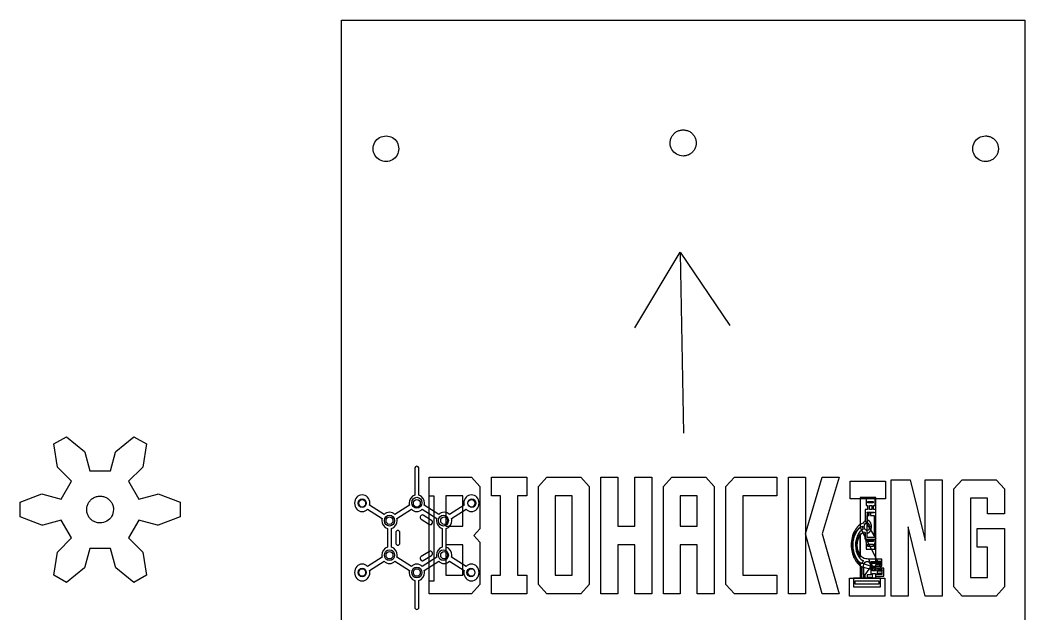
# Model space of a CAD drawing. Extents: x -814 to -269, y -56 to 893.
# Drawn here: x -811 to -270, y 572 to 893 of the extents above; entities that cross this region are included whole.
import ezdxf

# ---------------------------------------------------------------- set-up
doc = ezdxf.new("R2010")
doc.units = 0
doc.layers.add('Capa_1', color=7, linetype='CONTINUOUS')

msp = doc.modelspace()

# ---------------------------------------------------------------- linework, layer by layer
at = {"layer": 'Capa_1', "color": 7}
for points in [[(-638.157481, 892.771089), (-269.653553, 892.771089), (-269.653553, 495.920699), (-638.157481, 495.920699), (-638.157481, 892.771089)], [(-607.220311, 823.391643), (-607.220311, 823.391643)], [(-283.940073, 823.391643), (-283.940073, 823.391643)], [(-479.999999, 726.717555), (-455.572519, 767.633587), (-428.702286, 727.938929)], [(-455.579232, 767.017211), (-453.733744, 669.912084)], [(-747.395399, 634.366531), (-737.418271, 637.059081), (-736.926704, 637.131401), (-725.170255, 632.645986), (-725.170255, 624.802561), (-736.926704, 620.317145), (-737.418271, 620.389465), (-747.395399, 623.082019), (-752.962615, 613.439322), (-745.642233, 606.145156), (-745.333832, 605.755593), (-743.340087, 593.331497), (-750.132689, 589.409788), (-759.895402, 597.348465), (-760.078567, 597.810331), (-762.735311, 607.797051), (-773.869745, 607.797051), (-776.526489, 597.810331), (-776.709655, 597.348465), (-786.472367, 589.409788), (-793.264969, 593.331497), (-791.271224, 605.755593), (-790.962823, 606.145156), (-783.642442, 613.439322), (-789.209657, 623.082019), (-799.186785, 620.389465), (-799.678352, 620.317145), (-811.434802, 624.802561), (-811.434802, 632.645986), (-799.678352, 637.131401), (-799.186785, 637.059081), (-789.209657, 634.366531), (-783.642442, 644.009227), (-790.962823, 651.303394), (-791.271224, 651.692953), (-793.264969, 664.117049), (-786.472367, 668.038762), (-776.709655, 660.100082), (-776.526489, 659.638219), (-773.869745, 649.651499), (-762.735311, 649.651499), (-760.078567, 659.638219), (-759.895402, 660.100082), (-750.132689, 668.038762), (-743.340087, 664.117049), (-745.333832, 651.692953), (-745.642233, 651.303394), (-752.962615, 644.009227), (-747.395399, 634.366531)], [(-598.643704, 650.8303), (-598.643704, 636.491268)], [(-596.401296, 636.491268), (-596.401296, 650.8303)], [(-761.074178, 628.724259), (-761.074178, 628.724259)], [(-624.115928, 628.909652), (-616.236696, 623.911228)], [(-615.112432, 626.043348), (-622.991664, 631.040988)], [(-601.509128, 631.040988), (-609.387688, 626.043348)], [(-608.264104, 623.911228), (-600.385544, 628.909652)], [(-594.660776, 628.909652), (-586.781536, 623.911228)], [(-585.656632, 626.043348), (-593.536544, 631.040988)], [(-572.053304, 631.040988), (-579.933216, 626.043348)], [(-578.808976, 623.911228), (-570.929744, 628.909652)], [(-595.147016, 623.528372), (-590.777848, 620.756404)], [(-589.657, 622.889996), (-594.025464, 625.661204)], [(-613.371264, 618.460228), (-613.371264, 608.467116)], [(-611.129528, 608.467116), (-611.129528, 618.46098)], [(-583.916816, 618.46098), (-583.916816, 608.467116)], [(-581.673704, 608.467116), (-581.673704, 618.46098)], [(-608.886768, 616.23458), (-608.886768, 610.692196)], [(-606.64436, 610.692196), (-606.64436, 616.23458)], [(-616.236696, 603.016124), (-624.115928, 598.018444)], [(-600.385544, 598.018444), (-608.264104, 603.016124)], [(-590.777848, 606.171476), (-595.147016, 603.400268)], [(-586.781536, 603.016124), (-594.660776, 598.018444)], [(-594.025464, 601.266684), (-589.657, 604.037884)], [(-570.929744, 598.018444), (-578.808976, 603.016124)], [(-622.991664, 595.886356), (-615.112432, 600.884036)], [(-609.387688, 600.884036), (-601.509128, 595.886356)], [(-593.536544, 595.886356), (-585.656632, 600.884788)], [(-579.932536, 600.884788), (-572.053304, 595.886356)], [(-598.643704, 590.436108), (-598.643704, 576.097796)], [(-596.401296, 576.097796), (-596.401296, 590.43686)]]:
    msp.add_lwpolyline(points, dxfattribs=at)
at = {"layer": 'Capa_1', "color": 5}
msp.add_lwpolyline([(-446.865936, 826.486857), (-446.865936, 826.486857)], dxfattribs=at)
at = {"layer": 'Capa_1', "color": 7}
for points in [[(-590.937896, 646.136588), (-568.061872, 646.136588), (-563.510104, 641.1367), (-563.510104, 618.289348), (-566.727912, 614.754932), (-563.510104, 611.176652), (-563.510104, 588.3739), (-568.061872, 583.329412), (-590.937896, 583.329412), (-590.937896, 646.136588), (-590.937896, 646.136588), (-590.937896, 646.136588), (-590.937896, 646.136588)], [(-557.232408, 583.3297), (-557.232408, 593.374092), (-552.3282, 593.374092), (-552.3282, 636.092524), (-557.232408, 636.092524), (-557.232408, 646.136916), (-538.280456, 646.136916), (-538.280456, 636.092524), (-543.185368, 636.092524), (-543.185368, 593.374092), (-538.280456, 593.374092), (-538.280456, 583.3297), (-557.232408, 583.3297), (-557.232408, 583.3297), (-557.232408, 583.3297), (-557.232408, 583.3297)], [(-509.126616, 646.136588), (-504.574792, 641.1367), (-504.574792, 588.373908), (-509.126616, 583.329412), (-527.411576, 583.329412), (-532.002616, 588.373908), (-532.002616, 641.1367), (-527.411576, 646.136588), (-509.126616, 646.136588), (-509.126616, 646.136588), (-509.126616, 646.136588), (-509.126616, 646.136588)], [(-489.154496, 619.755644), (-480.011664, 619.755644), (-480.011664, 646.13666), (-470.869512, 646.13666), (-470.869512, 583.329484), (-480.011664, 583.329484), (-480.011664, 609.711252), (-489.154496, 609.711252), (-489.154496, 583.329484), (-498.296656, 583.329484), (-498.296656, 646.13666), (-489.154496, 646.13666), (-489.154496, 619.755644), (-489.154496, 619.755644), (-489.154496, 619.755644), (-489.154496, 619.755644)], [(-441.71544, 646.136588), (-437.163632, 641.1367), (-437.163632, 583.329412), (-446.306472, 583.329412), (-446.306472, 609.711188), (-455.449304, 609.711188), (-455.449304, 583.329412), (-464.591464, 583.329412), (-464.591464, 641.1367), (-460.000424, 646.136588), (-441.71544, 646.136588), (-441.71544, 646.136588), (-441.71544, 646.136588), (-441.71544, 646.136588)], [(-403.458328, 646.13666), (-403.458328, 636.092276), (-421.74264, 636.092276), (-421.74264, 593.373876), (-403.458328, 593.373876), (-403.458328, 583.329484), (-426.295112, 583.329484), (-430.885472, 588.373228), (-430.885472, 641.13602), (-426.295112, 646.13666), (-403.458328, 646.13666), (-403.458328, 646.13666), (-403.458328, 646.13666), (-403.458328, 646.13666)], [(-397.18004, 646.13666), (-388.037208, 646.13666), (-388.037208, 615.61706), (-378.895728, 646.13666), (-369.752896, 646.13666), (-378.895728, 615.61706), (-369.752896, 583.329484), (-378.895728, 583.329484), (-388.037208, 615.573956), (-388.037208, 583.329484), (-397.18004, 583.329484), (-397.18004, 646.13666), (-397.18004, 646.13666), (-397.18004, 646.13666), (-397.18004, 646.13666)], [(-331.599216, 644.841964), (-323.477144, 612.124108), (-323.477144, 644.841964), (-314.334984, 644.841964), (-314.334984, 582.03478), (-323.477144, 582.03478), (-332.619296, 619.40846), (-332.619296, 582.03478), (-341.761448, 582.03478), (-341.761448, 644.841964), (-331.599216, 644.841964), (-331.599216, 644.841964), (-331.599216, 644.841964), (-331.599216, 644.841964)], [(-295.382328, 608.416844), (-295.382328, 618.461228), (-280.629056, 618.461228), (-280.629056, 587.078812), (-285.180856, 582.035068), (-303.46584, 582.035068), (-308.0562, 587.078812), (-308.0562, 639.841604), (-303.46584, 644.842252), (-285.180856, 644.842252), (-280.629056, 639.841604), (-280.629056, 626.435204), (-289.771888, 626.435204), (-289.771888, 634.79786), (-298.91404, 634.79786), (-298.91404, 592.07946), (-289.771888, 592.07946), (-289.771888, 608.416844), (-295.382328, 608.416844), (-295.382328, 608.416844), (-295.382328, 608.416844), (-295.382328, 608.416844)], [(-344.901224, 634.460244), (-363.935736, 634.460244), (-363.935736, 644.118212), (-344.901224, 644.118212), (-344.901224, 634.460244), (-344.901224, 634.460244), (-344.901224, 634.460244), (-344.901224, 634.460244)], [(-588.355224, 590.140428), (-590.828328, 590.140428), (-590.828328, 636.147268), (-588.355224, 636.147268), (-588.355224, 590.140428), (-588.355224, 590.140428), (-588.355224, 590.140428), (-588.355224, 590.140428)], [(-572.652936, 636.092236), (-581.795768, 636.092236), (-581.795768, 619.755572), (-572.652936, 619.755572), (-572.652936, 636.092236), (-572.652936, 636.092236), (-572.652936, 636.092236), (-572.652936, 636.092236)], [(-522.86048, 593.373796), (-513.717624, 593.373796), (-513.717624, 636.092236), (-522.86048, 636.092236), (-522.86048, 593.373796), (-522.86048, 593.373796), (-522.86048, 593.373796), (-522.86048, 593.373796)], [(-446.306472, 636.092236), (-455.449304, 636.092236), (-455.449304, 619.755572), (-446.306472, 619.755572), (-446.306472, 636.092236), (-446.306472, 636.092236), (-446.306472, 636.092236), (-446.306472, 636.092236)], [(-346.531464, 595.956284), (-350.066568, 595.956284), (-350.066568, 599.088668), (-347.396624, 599.088668), (-347.396624, 600.765228), (-350.066568, 600.765228), (-350.066568, 635.31938), (-358.529552, 635.31938), (-358.529552, 619.007284), (-346.531464, 595.956284), (-346.531464, 595.956284)], [(-349.99688, 612.99074), (-349.99688, 628.794556), (-351.236128, 628.794556), (-351.236128, 630.90658), (-350.456184, 630.90658), (-350.456184, 634.489276), (-355.274504, 634.489276), (-355.274504, 630.90658), (-354.49524, 630.90658), (-354.49524, 628.794556), (-355.73448, 628.794556), (-355.73448, 622.736404), (-349.99688, 612.99074), (-349.99688, 612.99074)], [(-354.298392, 633.081012), (-351.433648, 633.081012), (-351.433648, 632.315588), (-354.298392, 632.315588), (-354.298392, 633.081012), (-354.298392, 633.081012), (-354.298392, 633.081012), (-354.298392, 633.081012)], [(-353.519128, 630.90658), (-352.212232, 630.90658), (-352.212232, 628.793804), (-353.519128, 628.793804), (-353.519128, 630.90658), (-353.519128, 630.90658), (-353.519128, 630.90658), (-353.519128, 630.90658)], [(-354.49524, 627.385548), (-351.236128, 627.385548), (-350.973664, 627.385548), (-350.973664, 626.91362), (-352.865696, 626.91362), (-352.865696, 625.505356), (-350.973664, 625.505356), (-350.973664, 613.628356), (-354.758376, 613.628356), (-354.758376, 616.042132), (-354.49524, 627.385548), (-354.49524, 627.385548)], [(-354.758376, 623.012092), (-354.758376, 625.505356), (-353.6862, 625.505356), (-353.6862, 626.91362), (-354.758376, 626.91362), (-354.758376, 627.385548), (-354.49524, 627.385548), (-354.49524, 627.385548), (-354.758376, 623.012092), (-354.758376, 623.012092)], [(-357.177352, 618.953756), (-357.169112, 618.885436), (-357.177352, 618.953756), (-357.177352, 618.953756)], [(-358.529552, 615.495148), (-358.529552, 603.115796), (-358.529552, 603.115796), (-358.529552, 615.495148), (-358.529552, 615.495148)], [(-355.73448, 616.319324), (-355.73448, 612.990732), (-355.73448, 616.319324), (-355.73448, 616.319324)], [(-355.689856, 612.606524), (-355.274504, 610.672876), (-355.274504, 607.416396), (-350.502864, 607.416396), (-350.502864, 610.45958), (-350.042208, 612.606524), (-355.689856, 612.606524), (-355.689856, 612.606524)], [(-351.305128, 611.48362), (-354.426904, 611.48362), (-354.584536, 612.21934), (-351.147504, 612.21934), (-351.305128, 611.48362), (-351.305128, 611.48362), (-351.305128, 611.48362), (-351.305128, 611.48362)], [(-572.652936, 609.711188), (-581.795768, 609.711188), (-581.795768, 593.373796), (-572.652936, 593.373796), (-572.652936, 609.711188), (-572.652936, 609.711188), (-572.652936, 609.711188), (-572.652936, 609.711188)], [(-351.478968, 608.82466), (-354.298392, 608.82466), (-354.298392, 610.075364), (-351.478968, 610.075364), (-351.478968, 608.82466), (-351.478968, 608.82466), (-351.478968, 608.82466), (-351.478968, 608.82466)], [(-351.82532, 598.1679), (-346.728304, 598.1679), (-346.728304, 602.027076), (-354.016312, 602.027076), (-351.82532, 598.1679), (-351.82532, 598.1679)], [(-357.740136, 597.903348), (-357.740136, 591.685428), (-362.097128, 591.685428), (-362.097128, 587.069708), (-347.461568, 587.069708), (-347.461568, 591.686172), (-351.81856, 591.686172), (-351.81856, 594.24558), (-350.134192, 594.24558), (-350.134192, 592.78082), (-345.765048, 592.78082), (-345.765048, 597.118556), (-350.134192, 597.118556), (-350.134192, 595.653844), (-350.134192, 595.653844), (-357.740136, 597.903348), (-357.740136, 597.903348)], [(-359.870272, 600.618812), (-358.529552, 599.429028), (-358.529552, 591.675748), (-350.066568, 591.675748), (-350.066568, 593.886612), (-346.531464, 593.886612), (-346.531464, 595.956276), (-346.531464, 595.956276), (-359.870272, 600.618804), (-359.870272, 600.618812)], [(-356.763352, 592.195236), (-355.703392, 592.195236), (-355.703392, 593.604244), (-356.763352, 593.604244), (-356.763352, 597.9041), (-356.763352, 592.195236), (-356.763352, 592.195236)], [(-352.795344, 597.9041), (-352.795344, 593.604244), (-354.793552, 593.604244), (-354.793552, 592.195948), (-352.795344, 592.195948), (-352.795344, 591.686172), (-356.763352, 591.686172), (-356.763352, 592.195236), (-356.763352, 592.195236), (-352.795344, 597.9041), (-352.795344, 597.9041)], [(-352.497696, 600.618812), (-347.704408, 600.618812), (-347.704408, 600.618812), (-352.497696, 600.618812), (-352.497696, 600.618812)], [(-347.704408, 600.618812), (-347.704408, 599.576156), (-352.055984, 599.576156), (-347.704408, 600.618812), (-347.704408, 600.618812)], [(-350.134192, 595.653844), (-351.81856, 595.653844), (-351.81856, 597.9041), (-350.134192, 595.653844), (-350.134192, 595.653844)], [(-345.18668, 582.033356), (-364.2212, 582.033356), (-364.2212, 591.692068), (-345.18668, 591.692068), (-345.18668, 582.033356), (-345.18668, 582.033356), (-345.18668, 582.033356), (-345.18668, 582.033356)], [(-349.157408, 595.7103), (-346.74116, 595.7103), (-346.74116, 594.189836), (-349.157408, 594.189836), (-349.157408, 595.7103), (-349.157408, 595.7103), (-349.157408, 595.7103), (-349.157408, 595.7103)], [(-348.437672, 588.478004), (-361.120344, 588.478004), (-361.120344, 590.277164), (-348.437672, 590.277164), (-348.437672, 588.478004), (-348.437672, 588.478004), (-348.437672, 588.478004), (-348.437672, 588.478004)]]:
    msp.add_lwpolyline(points, close=True, dxfattribs=at)
for points in [[(-620.092794, 826.878141), (-619.497619, 827.898005), (-618.635405, 828.760914), (-617.61461, 829.356325)], [(-617.61461, 829.356325), (-616.562613, 829.969935), (-615.342192, 830.299442), (-614.128112, 830.299442)], [(-614.128112, 830.299442), (-612.914031, 830.299442), (-611.70629, 829.969934), (-610.641614, 829.356325)], [(-610.641614, 829.356325), (-609.608514, 828.760914), (-608.710118, 827.898005), (-608.16343, 826.878141)], [(-296.812546, 826.878141), (-296.217581, 827.898163), (-295.355976, 828.761465), (-294.334367, 829.356323)], [(-294.334367, 829.356323), (-293.28153, 829.969363), (-292.058758, 830.297297), (-290.847872, 830.299441)], [(-290.847872, 830.299441), (-290.241629, 830.300514), (-289.638366, 830.219925), (-289.055138, 830.062777)], [(-289.055138, 830.062777), (-288.476737, 829.90693), (-287.918042, 829.675787), (-287.398322, 829.376502)], [(-287.398322, 829.376502), (-286.874266, 829.074721), (-286.389839, 828.703655), (-285.963319, 828.276195)], [(-621.035912, 823.391643), (-621.035912, 824.609374), (-620.70616, 825.827105), (-620.092794, 826.878141)], [(-608.16343, 826.878141), (-607.600033, 825.827105), (-607.410173, 824.609373), (-607.220311, 823.391643)], [(-297.755663, 823.391642), (-297.755663, 824.609291), (-297.425699, 825.82694), (-296.812546, 826.878141)], [(-285.963319, 828.276195), (-285.536799, 827.848735), (-285.168187, 827.364881), (-284.863012, 826.841193)], [(-284.863012, 826.841193), (-284.560362, 826.321837), (-284.320105, 825.763302), (-284.176737, 825.184377)], [(-284.176737, 825.184377), (-284.032173, 824.600621), (-283.986122, 823.996131), (-283.940073, 823.391643)], [(-620.092794, 819.905143), (-620.70616, 820.95618), (-621.035912, 822.173912), (-621.035912, 823.391643)], [(-617.61461, 817.426959), (-618.635406, 818.022369), (-619.497619, 818.88528), (-620.092794, 819.905143)], [(-608.16343, 819.905144), (-608.710118, 818.885281), (-609.608515, 818.022369), (-610.641614, 817.426959)], [(-607.220311, 823.391643), (-607.410173, 822.17391), (-607.600033, 820.95618), (-608.16343, 819.905144)], [(-296.812547, 819.905146), (-297.425699, 820.956346), (-297.755663, 822.173994), (-297.755663, 823.391642)], [(-294.334366, 817.426962), (-295.355976, 818.021821), (-296.217582, 818.885123), (-296.812547, 819.905146)], [(-285.963319, 818.507089), (-286.389839, 818.079629), (-286.874266, 817.708565), (-287.398322, 817.406782)], [(-284.863012, 819.94209), (-285.168187, 819.418401), (-285.536799, 818.934548), (-285.963319, 818.507089)], [(-284.176737, 821.598906), (-284.320105, 821.019981), (-284.560362, 820.461446), (-284.863012, 819.94209)], [(-283.940073, 823.391643), (-283.986122, 822.787152), (-284.032173, 822.182663), (-284.176737, 821.598906)], [(-614.128112, 816.483843), (-615.342193, 816.483843), (-616.562614, 816.813349), (-617.61461, 817.426959)], [(-610.641614, 817.426959), (-611.706291, 816.813349), (-612.914032, 816.483842), (-614.128112, 816.483843)], [(-290.847872, 816.483841), (-292.058758, 816.485985), (-293.28153, 816.813921), (-294.334366, 817.426962)], [(-289.055138, 816.720506), (-289.638366, 816.563358), (-290.241629, 816.482769), (-290.847872, 816.483841)], [(-287.398322, 817.406782), (-287.918042, 817.107497), (-288.476737, 816.876354), (-289.055138, 816.720506)], [(-597.522144, 652.061724), (-598.141784, 652.061724), (-598.643704, 651.510276), (-598.643704, 650.8303)], [(-596.401296, 650.8303), (-596.401296, 651.510276), (-596.903216, 652.061724), (-597.522144, 652.061724)], [(-773.41374, 633.835477), (-772.966466, 634.282751), (-772.460143, 634.670977), (-771.912145, 634.986844)], [(-771.912145, 634.986844), (-771.368682, 635.300097), (-770.78423, 635.542182), (-770.178446, 635.704964)], [(-770.178446, 635.704964), (-769.567606, 635.869104), (-768.935079, 635.952611), (-768.30252, 635.95261)], [(-768.30252, 635.95261), (-767.669962, 635.95261), (-767.037373, 635.869104), (-766.426596, 635.704964)], [(-766.426596, 635.704964), (-765.820874, 635.542181), (-765.236605, 635.300094), (-764.692898, 634.986841)], [(-764.692898, 634.986841), (-764.144655, 634.670974), (-763.637654, 634.282749), (-763.191308, 633.835475)], [(-626.977944, 636.663684), (-629.245416, 636.663684), (-631.089392, 634.638588), (-631.089392, 632.14682)], [(-629.12156, 632.147172), (-629.12156, 633.447692), (-628.16236, 634.501492), (-626.978568, 634.501492)], [(-628.847648, 632.14682), (-628.847648, 633.279356), (-628.008856, 634.200132), (-626.978624, 634.200132)], [(-626.978624, 634.200132), (-625.947752, 634.200132), (-625.110304, 633.279356), (-625.110304, 632.14682)], [(-626.978568, 634.501492), (-625.794792, 634.501492), (-624.835608, 633.447692), (-624.835608, 632.147172)], [(-622.866536, 632.14682), (-622.866536, 634.638588), (-624.710504, 636.663684), (-626.977944, 636.663684)], [(-598.643704, 636.491268), (-600.36728, 635.953964), (-601.634264, 634.210516), (-601.634264, 632.14682)], [(-600.207504, 632.411004), (-600.207504, 634.039996), (-599.005464, 635.3613), (-597.522704, 635.3613)], [(-599.391848, 632.14682), (-599.391848, 633.279356), (-598.553048, 634.200132), (-597.522824, 634.200132)], [(-597.522824, 634.200132), (-596.492592, 634.200132), (-595.654504, 633.279356), (-595.654504, 632.14682)], [(-597.522704, 635.3613), (-596.03924, 635.3613), (-594.8372, 634.039996), (-594.8372, 632.411004)], [(-593.410704, 632.14682), (-593.410704, 634.209804), (-594.677688, 635.953212), (-596.401296, 636.491268)], [(-568.067696, 636.663684), (-570.334464, 636.663684), (-572.179136, 634.638588), (-572.179136, 632.14682)], [(-569.936728, 632.14682), (-569.936728, 633.279356), (-569.097248, 634.200132), (-568.067696, 634.200132)], [(-569.936224, 632.147172), (-569.936224, 633.447692), (-568.977032, 634.501492), (-567.793256, 634.501492)], [(-563.956256, 632.14682), (-563.956256, 634.638588), (-565.800256, 636.663684), (-568.067696, 636.663684)], [(-568.067696, 634.200132), (-567.036792, 634.200132), (-566.198664, 633.279356), (-566.198664, 632.14682)], [(-567.793256, 634.501492), (-566.609496, 634.501492), (-565.650272, 633.447692), (-565.650272, 632.147172)], [(-775.530872, 628.724258), (-775.530873, 629.356799), (-775.447366, 629.98934), (-775.283226, 630.600184)], [(-775.283224, 626.848333), (-775.447364, 627.459178), (-775.530871, 628.091718), (-775.530872, 628.724258)], [(-775.283226, 630.600184), (-775.120444, 631.205973), (-774.878358, 631.790422), (-774.565105, 632.333884)], [(-774.565105, 632.333884), (-774.249238, 632.881881), (-773.861013, 633.388202), (-773.41374, 633.835477)], [(-763.191308, 633.835475), (-762.744961, 633.3882), (-762.359269, 632.881877), (-762.039942, 632.33388)], [(-761.074178, 628.724259), (-761.273076, 627.450106), (-761.471974, 626.175956), (-762.061057, 625.075976)], [(-762.039942, 632.33388), (-761.723257, 631.790419), (-761.471844, 631.205971), (-761.321821, 630.600183)], [(-761.321821, 630.600183), (-761.170546, 629.98934), (-761.122361, 629.356799), (-761.074178, 628.724259)], [(-631.089392, 632.14682), (-631.089392, 629.655764), (-629.245416, 627.629948), (-626.977944, 627.629948)], [(-626.978568, 629.792892), (-628.16236, 629.792892), (-629.12156, 630.846684), (-629.12156, 632.147172)], [(-626.978624, 630.09422), (-628.008856, 630.09422), (-628.847648, 631.014996), (-628.847648, 632.14682)], [(-625.110304, 632.14682), (-625.110304, 631.014996), (-625.947752, 630.09422), (-626.978624, 630.09422)], [(-624.835608, 632.147172), (-624.835608, 630.846684), (-625.794792, 629.792892), (-626.978568, 629.792892)], [(-626.977944, 627.629948), (-625.865888, 627.629948), (-624.856632, 628.11894), (-624.115928, 628.909652)], [(-622.991664, 631.040988), (-622.91048, 631.395492), (-622.866536, 631.765564), (-622.866536, 632.14682)], [(-601.634264, 632.14682), (-601.634264, 631.765564), (-601.590984, 631.39474), (-601.509128, 631.040988)], [(-600.385544, 628.909652), (-599.64484, 628.11894), (-598.634904, 627.629948), (-597.522824, 627.629948)], [(-597.522704, 629.460708), (-599.005464, 629.460708), (-600.207504, 630.782012), (-600.207504, 632.411004)], [(-597.522824, 630.09422), (-598.553048, 630.09422), (-599.391848, 631.014996), (-599.391848, 632.14682)], [(-595.654504, 632.14682), (-595.654504, 631.014996), (-596.492592, 630.09422), (-597.522824, 630.09422)], [(-597.522824, 627.629948), (-596.410768, 627.629948), (-595.401512, 628.11894), (-594.660776, 628.909652)], [(-594.8372, 632.411004), (-594.8372, 630.782012), (-596.03924, 629.460708), (-597.522704, 629.460708)], [(-593.536544, 631.040988), (-593.45468, 631.39474), (-593.410704, 631.765564), (-593.410704, 632.14682)], [(-572.179136, 632.14682), (-572.179136, 631.765564), (-572.135216, 631.39474), (-572.053304, 631.040988)], [(-570.929744, 628.909652), (-570.18904, 628.11894), (-569.179784, 627.629948), (-568.067696, 627.629948)], [(-568.067696, 630.09422), (-569.097248, 630.09422), (-569.936728, 631.014996), (-569.936728, 632.14682)], [(-567.793256, 629.792892), (-568.977032, 629.792892), (-569.936224, 630.846684), (-569.936224, 632.147172)], [(-566.198664, 632.14682), (-566.198664, 631.014996), (-567.036792, 630.09422), (-568.067696, 630.09422)], [(-568.067696, 627.629948), (-565.800256, 627.629948), (-563.956256, 629.655764), (-563.956256, 632.14682)], [(-565.650272, 632.147172), (-565.650272, 630.846684), (-566.609496, 629.792892), (-567.793256, 629.792892)], [(-774.565102, 625.114636), (-774.878357, 625.658092), (-775.120442, 626.242544), (-775.283224, 626.848333)], [(-773.413736, 623.613045), (-773.861, 624.060339), (-774.249232, 624.566646), (-774.565102, 625.114636)], [(-771.912144, 622.46168), (-772.460178, 622.777465), (-772.966473, 623.165749), (-773.413736, 623.613045)], [(-762.061057, 625.075976), (-762.632668, 624.008621), (-763.571664, 623.105257), (-764.654235, 622.482796)], [(-616.236696, 623.911228), (-616.317848, 623.556756), (-616.361824, 623.187396), (-616.361824, 622.805428)], [(-612.249712, 627.3223), (-613.361792, 627.3223), (-614.371728, 626.83406), (-615.112432, 626.043348)], [(-614.936008, 622.80558), (-614.936008, 624.434564), (-613.733968, 625.755876), (-612.251208, 625.755876)], [(-614.120088, 622.805428), (-614.120088, 623.938004), (-613.280616, 624.85874), (-612.251056, 624.85874)], [(-612.251208, 625.755876), (-610.767768, 625.755876), (-609.565704, 624.434564), (-609.565704, 622.80558)], [(-612.251056, 624.85874), (-611.220152, 624.85874), (-610.382064, 623.938004), (-610.382064, 622.805428)], [(-609.387688, 626.043348), (-610.129072, 626.83406), (-611.138328, 627.3223), (-612.249712, 627.3223)], [(-608.139616, 622.805428), (-608.139616, 623.187396), (-608.182896, 623.557508), (-608.264104, 623.911228)], [(-595.556936, 625.210852), (-595.866752, 624.621548), (-595.68344, 623.868732), (-595.147016, 623.528372)], [(-594.025464, 625.661204), (-594.561208, 626.001564), (-595.247816, 625.800196), (-595.556936, 625.210852)], [(-586.781536, 623.911228), (-586.862728, 623.557508), (-586.906696, 623.187396), (-586.906696, 622.805428)], [(-585.882208, 622.80558), (-585.882208, 624.434564), (-584.680176, 625.755876), (-583.197408, 625.755876)], [(-582.794584, 627.3223), (-583.907344, 627.3223), (-584.9166, 626.83406), (-585.656632, 626.043348)], [(-584.664288, 622.805428), (-584.664288, 623.938004), (-583.82548, 624.85874), (-582.795256, 624.85874)], [(-583.197408, 625.755876), (-581.713968, 625.755876), (-580.511936, 624.434564), (-580.511936, 622.80558)], [(-582.795256, 624.85874), (-581.764352, 624.85874), (-580.926232, 623.938004), (-580.926232, 622.805428)], [(-579.933216, 626.043348), (-580.67324, 626.83406), (-581.682496, 627.3223), (-582.794584, 627.3223)], [(-578.683816, 622.805428), (-578.683816, 623.187396), (-578.727096, 623.557508), (-578.808976, 623.911228)], [(-770.178446, 621.74356), (-770.784094, 621.906639), (-771.368645, 622.148508), (-771.912144, 622.46168)], [(-768.302522, 621.495914), (-768.935594, 621.494791), (-769.567745, 621.579121), (-770.178446, 621.74356)], [(-764.654235, 622.482796), (-765.769898, 621.841308), (-767.038048, 621.498157), (-768.302522, 621.495914)], [(-616.361824, 622.805428), (-616.361824, 620.741692), (-615.09484, 618.998284), (-613.371264, 618.460228)], [(-612.251208, 619.855276), (-613.733968, 619.855276), (-614.936008, 621.176588), (-614.936008, 622.80558)], [(-612.251056, 620.752124), (-613.280616, 620.752124), (-614.120088, 621.67286), (-614.120088, 622.805428)], [(-609.565704, 622.80558), (-609.565704, 621.176588), (-610.767768, 619.855276), (-612.251208, 619.855276)], [(-610.382064, 622.805428), (-610.382064, 621.67286), (-611.220152, 620.752124), (-612.251056, 620.752124)], [(-611.129528, 618.46098), (-609.405952, 618.998284), (-608.139616, 620.741692), (-608.139616, 622.805428)], [(-590.777848, 620.756404), (-590.601312, 620.644204), (-590.408528, 620.59146), (-590.217744, 620.59146)], [(-590.217744, 620.59146), (-589.83084, 620.59146), (-589.453368, 620.812908), (-589.246376, 621.206764)], [(-589.246376, 621.206764), (-588.935888, 621.796852), (-589.119896, 622.549636), (-589.657, 622.889996)], [(-586.906696, 622.805428), (-586.906696, 620.741692), (-585.640392, 618.998284), (-583.916816, 618.46098)], [(-583.197408, 619.855276), (-584.680176, 619.855276), (-585.882208, 621.176588), (-585.882208, 622.80558)], [(-582.795256, 620.752124), (-583.82616, 620.752124), (-584.664288, 621.67286), (-584.664288, 622.805428)], [(-580.511936, 622.80558), (-580.511936, 621.176588), (-581.713968, 619.855276), (-583.197408, 619.855276)], [(-580.926232, 622.805428), (-580.926232, 621.67286), (-581.764352, 620.752124), (-582.795256, 620.752124)], [(-581.673704, 618.46098), (-579.950128, 618.998284), (-578.683816, 620.741692), (-578.683816, 622.805428)], [(-362.316992, 609.566308), (-362.316992, 614.2333), (-360.209184, 618.379308), (-357.20036, 619.84778)], [(-356.794472, 621.481236), (-358.583672, 620.856972), (-360.20512, 619.387036), (-361.378072, 617.318084)], [(-358.529552, 619.007284), (-359.54016, 618.104372), (-360.866672, 616.899692), (-361.346952, 616.372068)], [(-356.952776, 617.957956), (-359.365648, 616.673788), (-360.997248, 613.354124), (-360.997248, 609.566308)], [(-357.210504, 619.527484), (-357.210504, 619.463564), (-357.210504, 619.399644), (-357.207304, 619.335756)], [(-357.206448, 619.723684), (-357.208848, 619.658244), (-357.210448, 619.592876), (-357.210448, 619.527484)], [(-357.207128, 619.335756), (-357.207128, 619.315756), (-357.204728, 619.294876), (-357.203928, 619.275596)], [(-357.203736, 619.779388), (-357.203736, 619.760828), (-357.206136, 619.742268), (-357.206136, 619.723628)], [(-357.203736, 619.275548), (-357.201336, 619.231708), (-357.198936, 619.187876), (-357.195496, 619.144772)], [(-357.20036, 619.84778), (-357.20036, 619.82498), (-357.20276, 619.8025), (-357.20356, 619.77938)], [(-357.195624, 619.144772), (-357.193224, 619.121972), (-357.191624, 619.098692), (-357.189224, 619.075652)], [(-357.189528, 619.075636), (-357.187128, 619.034756), (-357.182328, 618.994644), (-357.177448, 618.953756)], [(-357.16924, 618.885404), (-357.16364, 618.843004), (-357.1578, 618.801412), (-357.15156, 618.759804)], [(-357.151648, 618.759804), (-357.148448, 618.739804), (-357.145248, 618.720444), (-357.142208, 618.700364)], [(-357.142176, 618.700348), (-357.132736, 618.641628), (-357.121296, 618.582932), (-357.109056, 618.524972)], [(-357.109024, 618.524972), (-357.109024, 618.524972), (-357.109024, 618.520972), (-357.109024, 618.518572)], [(-357.108352, 618.519044), (-357.096272, 618.459604), (-357.081872, 618.400124), (-357.067712, 618.342164)], [(-357.06776, 618.342164), (-357.06216, 618.322884), (-357.05688, 618.304244), (-357.05216, 618.285684)], [(-357.0522, 618.285676), (-357.04188, 618.245516), (-357.03132, 618.206156), (-357.0198, 618.166796)], [(-357.019728, 618.166796), (-357.013328, 618.146076), (-357.006768, 618.124396), (-357.000048, 618.102876)], [(-357.000104, 618.102868), (-356.988664, 618.066388), (-356.977144, 618.029988), (-356.964264, 617.99438)], [(-356.96428, 617.99438), (-356.96108, 617.98262), (-356.95708, 617.96974), (-356.95284, 617.9579)], [(-355.73448, 622.736404), (-356.162688, 622.47482), (-356.532008, 622.038572), (-356.794472, 621.481236)], [(-356.233696, 619.527484), (-356.233696, 619.875276), (-356.173536, 620.219348), (-356.058504, 620.522572)], [(-355.817016, 618.066444), (-356.086248, 618.45734), (-356.233696, 618.976828), (-356.233696, 619.527484)], [(-356.058504, 620.522572), (-355.863696, 621.03606), (-355.526144, 621.40838), (-355.131784, 621.545116)], [(-355.131784, 617.508356), (-355.391544, 617.599028), (-355.628296, 617.791468), (-355.817016, 618.066444)], [(-355.131784, 621.545116), (-355.01948, 621.584476), (-354.905848, 621.603836), (-354.793552, 621.603836)], [(-354.793552, 621.603828), (-354.00008, 621.603828), (-353.354088, 620.671916), (-353.354088, 619.52674)], [(-353.354088, 619.52674), (-353.354088, 618.381556), (-354.00008, 617.450396), (-354.793552, 617.450396)], [(-354.712368, 623.009132), (-354.727968, 623.009132), (-354.742848, 623.013132), (-354.758368, 623.013132)], [(-354.652864, 623.006164), (-354.673184, 623.006164), (-354.692704, 623.010164), (-354.712384, 623.010164)], [(-354.589952, 622.999484), (-354.610832, 623.003484), (-354.631952, 623.005084), (-354.652832, 623.005884)], [(-354.531096, 622.992028), (-354.550776, 622.996028), (-354.570376, 622.996828), (-354.589976, 622.999228)], [(-354.469528, 622.980132), (-354.489848, 622.984132), (-354.510808, 622.988372), (-354.531128, 622.991892)], [(-354.411376, 622.968276), (-354.430176, 622.972276), (-354.449856, 622.976516), (-354.469536, 622.980036)], [(-354.350488, 622.952668), (-354.370808, 622.959068), (-354.391128, 622.963708), (-354.411368, 622.968348)], [(-354.292984, 622.937028), (-354.312664, 622.943428), (-354.331544, 622.947428), (-354.350504, 622.952708)], [(-354.233448, 622.916996), (-354.253768, 622.923396), (-354.273368, 622.930916), (-354.292968, 622.936996)], [(-354.176624, 622.896924), (-354.195424, 622.904124), (-354.214544, 622.910124), (-354.233424, 622.916924)], [(-354.119152, 622.873148), (-354.138832, 622.881308), (-354.157712, 622.889548), (-354.176592, 622.897068)], [(-354.06232, 622.849364), (-354.082, 622.857604), (-354.10024, 622.865764), (-354.11912, 622.873284)], [(-354.006848, 622.82186), (-354.025648, 622.83074), (-354.044048, 622.84042), (-354.062288, 622.84938)], [(-353.951368, 622.793612), (-353.969608, 622.803292), (-353.988568, 622.812172), (-354.006808, 622.821852)], [(-353.8966, 622.762404), (-353.9154, 622.772804), (-353.93316, 622.783844), (-353.9514, 622.793444)], [(-353.84248, 622.730444), (-353.86072, 622.741484), (-353.87904, 622.751884), (-353.89656, 622.762524)], [(-353.789704, 622.69626), (-353.807384, 622.7073), (-353.824904, 622.71906), (-353.842424, 622.73058)], [(-353.736264, 622.659836), (-353.753944, 622.672316), (-353.772104, 622.684476), (-353.789704, 622.696316)], [(-353.685528, 622.621956), (-353.701688, 622.635156), (-353.719368, 622.648036), (-353.736248, 622.659876)], [(-353.632784, 622.582556), (-353.649584, 622.595756), (-353.667264, 622.609356), (-353.685504, 622.621916)], [(-353.5834, 622.541708), (-353.6002, 622.555628), (-353.61588, 622.569148), (-353.63284, 622.582508)], [(-353.531984, 622.498604), (-353.549664, 622.513644), (-353.566464, 622.527564), (-353.583424, 622.541724)], [(-353.484624, 622.454756), (-353.500224, 622.468676), (-353.516464, 622.483716), (-353.531984, 622.498596)], [(-353.43524, 622.407188), (-353.4514, 622.423588), (-353.46844, 622.439268), (-353.48468, 622.454708)], [(-353.389264, 622.360372), (-353.404864, 622.376052), (-353.418944, 622.392452), (-353.435264, 622.407172)], [(-353.340552, 622.309836), (-353.356712, 622.327676), (-353.373032, 622.344156), (-353.389272, 622.360396)], [(-353.297256, 622.260764), (-353.311336, 622.277164), (-353.326376, 622.294364), (-353.340536, 622.309884)], [(-353.249904, 622.206524), (-353.266064, 622.224364), (-353.281024, 622.242204), (-353.297264, 622.260764)], [(-353.208632, 622.154492), (-353.222152, 622.171612), (-353.236312, 622.189452), (-353.249912, 622.206492)], [(-353.162632, 622.096532), (-353.178232, 622.115812), (-353.193112, 622.135172), (-353.208632, 622.154452)], [(-353.124104, 622.042292), (-353.136184, 622.060212), (-353.149704, 622.078772), (-353.162584, 622.096532)], [(-353.079448, 621.981364), (-353.094408, 622.002084), (-353.108568, 622.021444), (-353.124088, 622.042324)], [(-353.04224, 621.924124), (-353.05432, 621.942684), (-353.06728, 621.962764), (-353.07944, 621.981404)], [(-353.000296, 621.860236), (-353.014376, 621.881676), (-353.027976, 621.902556), (-353.042216, 621.924156)], [(-352.96444, 621.800772), (-352.97652, 621.820772), (-352.98884, 621.840932), (-353.00028, 621.860212)], [(-352.9252, 621.733892), (-352.93816, 621.756052), (-352.95168, 621.778532), (-352.96448, 621.800772)], [(-352.8914, 621.67222), (-352.90284, 621.69294), (-352.91372, 621.71382), (-352.92524, 621.7339)], [(-352.853512, 621.602372), (-352.866472, 621.625892), (-352.878552, 621.649172), (-352.891432, 621.672212)], [(-352.82172, 621.538444), (-352.8326, 621.559884), (-352.84348, 621.581564), (-352.85356, 621.602364)], [(-352.787216, 621.46634), (-352.798096, 621.49098), (-352.811056, 621.51466), (-352.821696, 621.53842)], [(-352.757456, 621.39946), (-352.766896, 621.42162), (-352.777136, 621.4441), (-352.787216, 621.46634)], [(-352.787216, 617.587844), (-352.776336, 617.611044), (-352.765456, 617.634644), (-352.756096, 617.658484)], [(-352.724984, 621.32514), (-352.735864, 621.3505), (-352.746744, 621.37498), (-352.757384, 621.39946)], [(-352.756096, 617.658444), (-352.745216, 617.682364), (-352.735216, 617.704524), (-352.724976, 617.729084)], [(-352.724984, 617.729044), (-352.714664, 617.752964), (-352.705304, 617.777364), (-352.695864, 617.801924)], [(-352.69724, 621.256044), (-352.70668, 621.278844), (-352.71492, 621.302844), (-352.72492, 621.325164)], [(-352.6668, 621.18022), (-352.6768, 621.20558), (-352.68712, 621.23006), (-352.69728, 621.25606)], [(-352.695888, 617.8019), (-352.685568, 617.82582), (-352.676208, 617.84942), (-352.666768, 617.87398)], [(-352.6418, 621.108156), (-352.65068, 621.132076), (-352.65796, 621.155756), (-352.66684, 621.180236)], [(-352.6668, 617.873964), (-352.65736, 617.899324), (-352.64912, 617.924524), (-352.64032, 617.949804)], [(-352.614056, 621.03014), (-352.622936, 621.05694), (-352.632296, 621.08214), (-352.641736, 621.10814)], [(-352.64044, 617.949772), (-352.63156, 617.975132), (-352.62276, 617.998812), (-352.61396, 618.024092)], [(-352.614056, 618.024092), (-352.605176, 618.050172), (-352.597336, 618.076092), (-352.589656, 618.102092)], [(-352.591056, 620.95582), (-352.598256, 620.98118), (-352.606016, 621.00558), (-352.614016, 621.03014)], [(-352.566704, 620.876292), (-352.573904, 620.903092), (-352.582304, 620.929732), (-352.591104, 620.955812)], [(-352.589704, 618.102116), (-352.581464, 618.127476), (-352.573544, 618.151956), (-352.566744, 618.177956)], [(-352.566704, 618.177932), (-352.558464, 618.204732), (-352.551104, 618.232172), (-352.543744, 618.258924)], [(-352.544376, 620.799012), (-352.551576, 620.825092), (-352.558456, 620.851012), (-352.566696, 620.876292)], [(-352.523408, 620.718732), (-352.530608, 620.746172), (-352.537488, 620.772252), (-352.544288, 620.799012)], [(-352.543696, 618.258924), (-352.536496, 618.284284), (-352.529616, 618.309484), (-352.523376, 618.334764)], [(-352.523408, 618.33474), (-352.516208, 618.36298), (-352.509808, 618.39194), (-352.503088, 618.420196)], [(-352.504464, 620.63774), (-352.510864, 620.66526), (-352.515904, 620.69198), (-352.523264, 620.718732)], [(-352.48552, 620.558212), (-352.49112, 620.585012), (-352.4976, 620.611012), (-352.50432, 620.637732)], [(-352.503112, 618.420196), (-352.496712, 618.445556), (-352.491032, 618.470756), (-352.485432, 618.495956)], [(-352.48552, 618.495972), (-352.47912, 618.525652), (-352.47408, 618.555412), (-352.46784, 618.584436)], [(-352.4686, 620.472756), (-352.475, 620.500916), (-352.47948, 620.530036), (-352.4854, 620.558212)], [(-352.45372, 620.39326), (-352.45772, 620.42006), (-352.46316, 620.44598), (-352.46868, 620.47278)], [(-352.467928, 618.584436), (-352.463128, 618.610516), (-352.457048, 618.635716), (-352.453848, 618.660996)], [(-352.43884, 620.304804), (-352.44364, 620.334484), (-352.44828, 620.364244), (-352.4538, 620.39326)], [(-352.45372, 618.660964), (-352.44732, 618.690564), (-352.4434, 618.721844), (-352.43812, 618.75238)], [(-352.425984, 620.225284), (-352.429984, 620.252084), (-352.434784, 620.278084), (-352.438944, 620.304804)], [(-352.43816, 618.75238), (-352.43416, 618.77846), (-352.42992, 618.80294), (-352.42608, 618.82894)], [(-352.41516, 620.132396), (-352.41836, 620.163436), (-352.42236, 620.194796), (-352.42604, 620.225284)], [(-352.425984, 618.828908), (-352.421984, 618.859948), (-352.418784, 618.892108), (-352.414544, 618.924044)], [(-352.405008, 620.054364), (-352.407408, 620.081164), (-352.412208, 620.107164), (-352.415008, 620.132364)], [(-352.41448, 618.924044), (-352.41128, 618.949404), (-352.40728, 618.973804), (-352.40504, 618.999084)], [(-352.396896, 619.954052), (-352.399296, 619.988372), (-352.401696, 620.021652), (-352.405136, 620.054364)], [(-352.405008, 618.999108), (-352.401808, 619.033428), (-352.398608, 619.068228), (-352.396208, 619.102388)], [(-352.390152, 619.881204), (-352.390152, 619.905844), (-352.394152, 619.929524), (-352.397352, 619.954084)], [(-352.396224, 619.102388), (-352.393824, 619.126308), (-352.391424, 619.149188), (-352.389824, 619.173028)], [(-352.384072, 619.766036), (-352.386472, 619.804676), (-352.387272, 619.843316), (-352.390472, 619.881204)], [(-352.390152, 619.172988), (-352.387752, 619.211628), (-352.385352, 619.250268), (-352.383752, 619.288932)], [(-352.384072, 619.288932), (-352.384072, 619.308932), (-352.381672, 619.329012), (-352.380872, 619.349092)], [(-352.380688, 619.705828), (-352.380688, 619.725828), (-352.383088, 619.745988), (-352.383888, 619.765988)], [(-352.380688, 619.349108), (-352.378288, 619.407828), (-352.377488, 619.467284), (-352.377488, 619.52674)], [(-352.377304, 619.52674), (-352.377304, 619.5869), (-352.377304, 619.646372), (-352.380504, 619.705828)], [(-607.765888, 617.466716), (-608.384848, 617.466716), (-608.886768, 616.9153), (-608.886768, 616.23458)], [(-606.64436, 616.23458), (-606.64436, 616.9153), (-607.1456, 617.466716), (-607.765888, 617.466716)], [(-361.378072, 617.318084), (-362.613248, 615.138436), (-363.293096, 612.385828), (-363.293096, 609.566308)], [(-361.346952, 616.372068), (-362.161392, 615.477324), (-362.721496, 610.946356), (-362.823648, 610.33102)], [(-360.633976, 608.541508), (-360.685416, 608.933148), (-360.677896, 612.411828), (-359.538128, 614.135196)], [(-360.021136, 609.566308), (-360.021136, 612.925356), (-358.499136, 615.845188), (-356.289168, 616.791204)], [(-359.538128, 614.135204), (-359.22428, 614.608588), (-358.873872, 615.07158), (-358.529552, 615.495148)], [(-356.289168, 616.791204), (-356.119392, 616.598724), (-355.933376, 616.4397), (-355.73448, 616.319324)], [(-355.73448, 612.99074), (-355.73448, 612.90974), (-355.7256, 612.832468), (-355.71008, 612.759612)], [(-355.71012, 612.759612), (-355.70612, 612.707612), (-355.6998, 612.656332), (-355.6898, 612.606524)], [(-354.87812, 617.454108), (-354.963328, 617.461308), (-355.047896, 617.480188), (-355.131784, 617.508348)], [(-354.793552, 617.450396), (-354.822112, 617.450396), (-354.850352, 617.450396), (-354.87812, 617.454396)], [(-354.758376, 616.042132), (-354.742216, 616.042132), (-354.727896, 616.046132), (-354.712376, 616.046132)], [(-354.712368, 616.0451), (-354.692688, 616.0451), (-354.673168, 616.0451), (-354.652848, 616.0491)], [(-354.652864, 616.04806), (-354.631984, 616.05206), (-354.610864, 616.05206), (-354.589984, 616.05526)], [(-354.589952, 616.055492), (-354.570272, 616.059492), (-354.550672, 616.059492), (-354.531072, 616.062692)], [(-354.531096, 616.062916), (-354.510776, 616.066916), (-354.489816, 616.070116), (-354.469496, 616.073956)], [(-354.469528, 616.07406), (-354.449848, 616.07806), (-354.430328, 616.08126), (-354.410728, 616.08582)], [(-354.410696, 616.085948), (-354.390376, 616.090748), (-354.370776, 616.096348), (-354.349816, 616.101628)], [(-354.349808, 616.101556), (-354.331008, 616.107156), (-354.311888, 616.111956), (-354.293008, 616.117956)], [(-354.292984, 616.117908), (-354.272664, 616.124308), (-354.253704, 616.130388), (-354.233464, 616.137188)], [(-354.233448, 616.137228), (-354.214648, 616.143628), (-354.195528, 616.150748), (-354.176648, 616.157228)], [(-354.176624, 616.1573), (-354.156944, 616.1645), (-354.138144, 616.17298), (-354.118464, 616.18122)], [(-354.118464, 616.181084), (-354.100224, 616.189244), (-354.081264, 616.196764), (-354.062304, 616.205724)], [(-354.06232, 616.20562), (-354.04408, 616.21378), (-354.02512, 616.22346), (-354.00616, 616.23306)], [(-354.006168, 616.233116), (-353.987928, 616.241996), (-353.969608, 616.250956), (-353.951368, 616.260556)], [(-353.951368, 616.260612), (-353.933128, 616.271012), (-353.914808, 616.281332), (-353.895928, 616.291652)], [(-353.89592, 616.29182), (-353.87824, 616.30286), (-353.8608, 616.31254), (-353.84248, 616.3239)], [(-353.84248, 616.323788), (-353.8248, 616.334828), (-353.80728, 616.346588), (-353.7884, 616.358748)], [(-353.78836, 616.358708), (-353.77132, 616.370468), (-353.75316, 616.381508), (-353.7362, 616.394388)], [(-353.736264, 616.394348), (-353.718584, 616.406108), (-353.701064, 616.419708), (-353.684184, 616.433068)], [(-353.684168, 616.433028), (-353.666488, 616.445508), (-353.649688, 616.458388), (-353.633448, 616.471668)], [(-353.633456, 616.471668), (-353.615776, 616.484868), (-353.598976, 616.499108), (-353.582096, 616.513268)], [(-353.58204, 616.513268), (-353.56588, 616.527188), (-353.54892, 616.541508), (-353.5326, 616.555668)], [(-353.532656, 616.55562), (-353.516496, 616.57066), (-353.499536, 616.58522), (-353.483936, 616.60098)], [(-353.483952, 616.600972), (-353.467792, 616.616012), (-353.450752, 616.630652), (-353.435232, 616.646252)], [(-353.43524, 616.646292), (-353.41908, 616.661972), (-353.40348, 616.679172), (-353.38796, 616.694612)], [(-353.387912, 616.694604), (-353.372312, 616.711004), (-353.356072, 616.727084), (-353.341272, 616.744444)], [(-353.34124, 616.744388), (-353.32628, 616.760788), (-353.31076, 616.778708), (-353.29596, 616.795668)], [(-353.295904, 616.795668), (-353.280304, 616.812788), (-353.265424, 616.829988), (-353.250624, 616.847668)], [(-353.250576, 616.8477), (-353.235616, 616.86554), (-353.221456, 616.8841), (-353.207296, 616.90194)], [(-353.20728, 616.901948), (-353.19232, 616.920508), (-353.17752, 616.938348), (-353.16336, 616.956988)], [(-353.163304, 616.95694), (-353.149224, 616.9755), (-353.135624, 616.99558), (-353.122104, 617.01414)], [(-353.122072, 617.014148), (-353.107992, 617.033428), (-353.093512, 617.052788), (-353.080072, 617.072868)], [(-353.08012, 617.07286), (-353.0666, 617.09214), (-353.05364, 617.11222), (-353.04084, 617.1323)], [(-353.040888, 617.132316), (-353.027288, 617.153036), (-353.013848, 617.172476), (-353.000248, 617.193196)], [(-353.000296, 617.193236), (-352.988216, 617.213956), (-352.975896, 617.234916), (-352.963096, 617.255636)], [(-352.963088, 617.25566), (-352.951008, 617.2771), (-352.937488, 617.29806), (-352.925168, 617.31958)], [(-352.9252, 617.319588), (-352.91312, 617.341028), (-352.90168, 617.363428), (-352.88936, 617.384948)], [(-352.889376, 617.384972), (-352.877296, 617.407132), (-352.865536, 617.428812), (-352.854176, 617.451132)], [(-352.8542, 617.451108), (-352.84276, 617.473268), (-352.83188, 617.496468), (-352.82108, 617.519508)], [(-352.821048, 617.519492), (-352.809608, 617.542292), (-352.798088, 617.564132), (-352.787208, 617.587812)], [(-350.042208, 612.606524), (-350.030768, 612.656364), (-350.025488, 612.708332), (-350.021888, 612.759612)], [(-350.02192, 612.759612), (-350.00512, 612.832492), (-349.99688, 612.90974), (-349.99688, 612.990732)], [(-613.371264, 608.467116), (-615.09484, 607.929844), (-616.361824, 606.185652), (-616.361824, 604.122668)], [(-614.936008, 604.12238), (-614.936008, 605.751372), (-613.733968, 607.072676), (-612.251208, 607.072676)], [(-612.251208, 607.072676), (-610.767768, 607.072676), (-609.565704, 605.751372), (-609.565704, 604.12238)], [(-608.139616, 604.122668), (-608.139616, 606.185644), (-609.405952, 607.929844), (-611.129528, 608.467116)], [(-608.886768, 610.692196), (-608.886768, 610.012188), (-608.384848, 609.46078), (-607.765888, 609.46078)], [(-607.765888, 609.46078), (-607.1456, 609.46078), (-606.64436, 610.012188), (-606.64436, 610.692196)], [(-583.916816, 608.467116), (-585.640392, 607.929844), (-586.906696, 606.185652), (-586.906696, 604.122668)], [(-585.882208, 604.12238), (-585.882208, 605.751372), (-584.680176, 607.072676), (-583.197408, 607.072676)], [(-583.197408, 607.072676), (-581.713968, 607.072676), (-580.511936, 605.751372), (-580.511936, 604.12238)], [(-578.683816, 604.122668), (-578.683816, 606.185644), (-579.950128, 607.929844), (-581.673704, 608.467116)], [(-363.293096, 609.566308), (-363.293096, 606.908084), (-362.713376, 604.379892), (-361.615496, 602.25298)], [(-362.823648, 610.33102), (-362.925776, 609.715684), (-362.620016, 606.80702), (-362.569312, 606.192436)], [(-357.535856, 599.459492), (-360.415496, 601.07734), (-362.316992, 605.052436), (-362.316992, 609.566308)], [(-360.997248, 609.566308), (-360.997248, 607.334652), (-360.424968, 605.197348), (-359.384592, 603.54758)], [(-358.529552, 603.115796), (-359.022, 603.618892), (-360.58324, 608.14986), (-360.633976, 608.541508)], [(-355.39492, 602.078356), (-358.036424, 602.5131), (-360.021136, 605.713836), (-360.021136, 609.5663)], [(-616.361824, 604.122668), (-616.361824, 603.7407), (-616.317904, 603.369876), (-616.236696, 603.016124)], [(-612.251208, 601.172084), (-613.733968, 601.172084), (-614.936008, 602.493388), (-614.936008, 604.12238)], [(-614.120088, 604.122668), (-614.120088, 605.254492), (-613.280616, 606.17526), (-612.251056, 606.17526)], [(-612.251056, 602.069356), (-613.280616, 602.069356), (-614.120088, 602.990132), (-614.120088, 604.122668)], [(-609.565704, 604.12238), (-609.565704, 602.493388), (-610.767768, 601.172084), (-612.251208, 601.172084)], [(-612.251056, 606.17526), (-611.220152, 606.17526), (-610.382064, 605.254492), (-610.382064, 604.122668)], [(-610.382064, 604.122668), (-610.382064, 602.990124), (-611.220152, 602.069356), (-612.251056, 602.069356)], [(-608.264104, 603.016124), (-608.18292, 603.369876), (-608.139616, 603.7407), (-608.139616, 604.122668)], [(-595.147016, 603.400268), (-595.682768, 603.059908), (-595.866752, 602.306372), (-595.556936, 601.717028)], [(-595.556936, 601.717028), (-595.349272, 601.321676), (-594.972504, 601.1017), (-594.584888, 601.1017)], [(-589.245704, 605.721124), (-589.5562, 606.309684), (-590.241424, 606.511844), (-590.777848, 606.171476)], [(-589.657, 604.037884), (-589.119896, 604.378244), (-588.935888, 605.131788), (-589.245704, 605.721124)], [(-586.906696, 604.122668), (-586.906696, 603.7407), (-586.862776, 603.369876), (-586.781536, 603.016124)], [(-583.197408, 601.172084), (-584.680176, 601.172084), (-585.882208, 602.493388), (-585.882208, 604.12238)], [(-584.664288, 604.122668), (-584.664288, 605.25374), (-583.82616, 606.174508), (-582.795936, 606.17526)], [(-582.795256, 602.069356), (-583.82616, 602.069356), (-584.664288, 602.990132), (-584.664288, 604.122668)], [(-580.511936, 604.12238), (-580.511936, 602.493388), (-581.713968, 601.172084), (-583.197408, 601.172084)], [(-582.795936, 606.17526), (-581.764352, 606.17526), (-580.926232, 605.25374), (-580.926232, 604.122668)], [(-580.926232, 604.122668), (-580.926232, 602.990124), (-581.764352, 602.069356), (-582.795256, 602.069356)], [(-578.808976, 603.016124), (-578.72712, 603.37134), (-578.683816, 603.7407), (-578.683816, 604.122668)], [(-362.569312, 606.192436), (-362.517872, 605.5771), (-359.870272, 600.618812), (-359.870272, 600.618812)], [(-361.615496, 602.25298), (-360.620448, 600.325268), (-359.285136, 598.887252), (-357.737456, 598.065332)], [(-359.384592, 603.54758), (-358.662824, 602.403108), (-357.75772, 601.558148), (-356.759968, 601.07734)], [(-354.016312, 602.027076), (-354.465472, 602.200236), (-354.93968, 602.217308), (-355.39492, 602.078356)], [(-626.977944, 599.297436), (-629.244744, 599.297436), (-631.089392, 597.270836), (-631.089392, 594.781316)], [(-629.12156, 594.781068), (-629.12156, 596.081588), (-628.16236, 597.13538), (-626.978568, 597.13538)], [(-628.847648, 594.781316), (-628.847648, 595.9131), (-628.008856, 596.833876), (-626.978624, 596.833876)], [(-626.978624, 596.833876), (-625.947752, 596.833876), (-625.110304, 595.9131), (-625.110304, 594.781316)], [(-626.978568, 597.13538), (-625.794792, 597.13538), (-624.835608, 596.081588), (-624.835608, 594.781068)], [(-624.115928, 598.018444), (-624.856632, 598.809156), (-625.865888, 599.297436), (-626.977944, 599.297436)], [(-615.112432, 600.884036), (-614.371728, 600.093324), (-613.361792, 599.605836), (-612.249712, 599.605836)], [(-612.249712, 599.605836), (-611.138328, 599.605836), (-610.129072, 600.094076), (-609.387688, 600.884036)], [(-597.522824, 599.297436), (-598.634904, 599.297436), (-599.64484, 598.809156), (-600.385544, 598.018444)], [(-600.20812, 594.781068), (-600.20812, 596.41006), (-599.006056, 597.730652), (-597.523296, 597.730652)], [(-599.391848, 594.781316), (-599.391848, 595.9131), (-598.553048, 596.833876), (-597.522824, 596.833876)], [(-597.523296, 597.730652), (-596.039848, 597.730652), (-594.837816, 596.41006), (-594.837816, 594.781068)], [(-594.660776, 598.018444), (-595.401512, 598.809156), (-596.41144, 599.297436), (-597.522824, 599.297436)], [(-597.522824, 596.833876), (-596.492592, 596.833876), (-595.654504, 595.9131), (-595.654504, 594.781316)], [(-594.584888, 601.1017), (-594.394808, 601.1017), (-594.202032, 601.1545), (-594.025464, 601.266684)], [(-585.656632, 600.884788), (-584.915928, 600.094076), (-583.906672, 599.605836), (-582.794584, 599.605836)], [(-582.794584, 599.605836), (-581.682496, 599.605836), (-580.67324, 600.094076), (-579.932536, 600.884788)], [(-568.067696, 599.297436), (-569.179784, 599.297436), (-570.18904, 598.809156), (-570.929744, 598.018444)], [(-570.484824, 594.781068), (-570.484824, 596.081588), (-569.525632, 597.13538), (-568.341864, 597.13538)], [(-569.936728, 594.781316), (-569.936728, 595.9131), (-569.097248, 596.833876), (-568.067696, 596.833876)], [(-568.341864, 597.13538), (-567.158072, 597.13538), (-566.198872, 596.081588), (-566.198872, 594.781068)], [(-563.955584, 594.781316), (-563.955584, 597.270836), (-565.800256, 599.297436), (-568.067696, 599.297436)], [(-568.067696, 596.833876), (-567.036792, 596.833876), (-566.198664, 595.9131), (-566.198664, 594.781316)], [(-357.737456, 598.065332), (-357.737456, 598.011092), (-357.739856, 597.957596), (-357.739856, 597.903348)], [(-357.529088, 599.481812), (-357.531488, 599.474612), (-357.533888, 599.466772), (-357.536288, 599.459652)], [(-357.471616, 599.677252), (-357.492496, 599.613332), (-357.511456, 599.547948), (-357.529056, 599.481804)], [(-357.46688, 599.694324), (-357.46928, 599.687924), (-357.47008, 599.682564), (-357.47168, 599.677204)], [(-357.398552, 599.89202), (-357.422392, 599.82738), (-357.445272, 599.761212), (-357.466872, 599.694324)], [(-357.384344, 599.932124), (-357.388344, 599.918924), (-357.393784, 599.905324), (-357.398424, 599.892044)], [(-357.308576, 600.120892), (-357.335056, 600.059212), (-357.359296, 599.996044), (-357.384336, 599.932124)], [(-357.297752, 600.147644), (-357.301752, 600.138764), (-357.304952, 600.129804), (-357.308632, 600.120844)], [(-357.219976, 600.317836), (-357.247016, 600.262076), (-357.272696, 600.204884), (-357.297736, 600.147644)], [(-357.2078, 600.344588), (-357.2126, 600.335708), (-357.21668, 600.326748), (-357.21988, 600.317788)], [(-357.119176, 600.5185), (-357.149656, 600.46194), (-357.179416, 600.404044), (-357.2078, 600.34458)], [(-357.099552, 600.554892), (-357.105952, 600.543132), (-357.112512, 600.530252), (-357.119232, 600.518492)], [(-357.002816, 600.722124), (-357.035936, 600.667884), (-357.067776, 600.612132), (-357.099552, 600.554892)], [(-356.992664, 600.73698), (-356.995864, 600.73298), (-356.999864, 600.7273), (-357.002984, 600.72194)], [(-356.895952, 600.887076), (-356.929712, 600.838756), (-356.962272, 600.788972), (-356.992664, 600.73698)], [(-356.876336, 600.917572), (-356.882736, 600.907892), (-356.889296, 600.897572), (-356.896016, 600.887252)], [(-356.768768, 601.0647), (-356.805328, 601.01718), (-356.841168, 600.9681), (-356.876336, 600.917572)], [(-356.759968, 601.07734), (-356.763168, 601.07254), (-356.766368, 601.0691), (-356.768848, 601.06486)], [(-356.763352, 597.9041), (-356.763352, 598.074268), (-356.751912, 598.248172), (-356.730232, 598.421332)], [(-356.730208, 598.421332), (-356.590872, 599.524876), (-356.011824, 600.412228), (-355.256912, 600.681228)], [(-355.256912, 600.681228), (-354.914648, 600.803116), (-354.554096, 600.791972), (-354.215856, 600.647628)], [(-354.215856, 600.647812), (-353.56852, 600.372084), (-353.053064, 599.617796), (-352.870432, 598.68142)], [(-352.870432, 598.68142), (-352.820992, 598.42726), (-352.795312, 598.165684), (-352.795312, 597.9041)], [(-352.46996, 600.56678), (-352.4794, 600.5839), (-352.48764, 600.60174), (-352.49764, 600.61878)], [(-352.396224, 600.427828), (-352.419744, 600.474628), (-352.444944, 600.520708), (-352.469984, 600.56678)], [(-352.348888, 600.333444), (-352.364488, 600.365524), (-352.380008, 600.396644), (-352.396248, 600.42782)], [(-352.28056, 600.18482), (-352.30288, 600.23458), (-352.3252, 600.28438), (-352.34888, 600.333444)], [(-352.239288, 600.090436), (-352.252888, 600.122596), (-352.266328, 600.153636), (-352.280568, 600.184812)], [(-352.172992, 599.922484), (-352.194752, 599.978964), (-352.216272, 600.035436), (-352.239312, 600.090436)], [(-352.141904, 599.83702), (-352.151344, 599.86598), (-352.162784, 599.89422), (-352.173024, 599.922484)], [(-352.061392, 599.593268), (-352.086432, 599.676508), (-352.113552, 599.7575), (-352.141904, 599.837028)], [(-352.055984, 599.576156), (-352.058384, 599.582556), (-352.059984, 599.587196), (-352.061584, 599.593276)], [(-351.81856, 597.9041), (-351.81856, 597.991764), (-351.82096, 598.080228), (-351.82576, 598.1679)], [(-631.089392, 594.781316), (-631.089392, 592.29026), (-629.244744, 590.264452), (-626.977944, 590.264452)], [(-626.978568, 592.426788), (-628.16236, 592.426788), (-629.12156, 593.480572), (-629.12156, 594.781068)], [(-626.978624, 592.727972), (-628.008856, 592.727972), (-628.847648, 593.648748), (-628.847648, 594.781316)], [(-625.110304, 594.781316), (-625.110304, 593.648748), (-625.947752, 592.727972), (-626.978624, 592.727972)], [(-624.835608, 594.781068), (-624.835608, 593.480572), (-625.794792, 592.426788), (-626.978568, 592.426788)], [(-626.977944, 590.264452), (-624.710504, 590.264452), (-622.866536, 592.29026), (-622.866536, 594.781316)], [(-622.866536, 594.781316), (-622.866536, 595.16178), (-622.910456, 595.531892), (-622.991664, 595.886356)], [(-601.509128, 595.886356), (-601.590288, 595.531892), (-601.634264, 595.162532), (-601.634264, 594.781316)], [(-601.634264, 594.781316), (-601.634264, 592.71758), (-600.36728, 590.974172), (-598.643704, 590.436108)], [(-597.523296, 591.830772), (-599.006056, 591.830772), (-600.20812, 593.151364), (-600.20812, 594.781068)], [(-597.522824, 592.727972), (-598.553048, 592.727972), (-599.391848, 593.648748), (-599.391848, 594.781316)], [(-594.837816, 594.781068), (-594.837816, 593.151364), (-596.039848, 591.830772), (-597.523296, 591.830772)], [(-595.654504, 594.781316), (-595.654504, 593.648748), (-596.492592, 592.727972), (-597.522824, 592.727972)], [(-596.401296, 590.43686), (-594.677688, 590.974172), (-593.410704, 592.71758), (-593.410704, 594.781316)], [(-593.410704, 594.781316), (-593.410704, 595.162532), (-593.454624, 595.533356), (-593.536544, 595.886356)], [(-572.053304, 595.886356), (-572.13448, 595.531892), (-572.178456, 595.162532), (-572.178456, 594.781316)], [(-572.178456, 594.781316), (-572.178456, 592.29026), (-570.334464, 590.264452), (-568.067016, 590.264452)], [(-568.341864, 592.426788), (-569.525632, 592.426788), (-570.484824, 593.480572), (-570.484824, 594.781068)], [(-568.067696, 592.727972), (-569.097248, 592.727972), (-569.936728, 593.648748), (-569.936728, 594.781316)], [(-566.198872, 594.781068), (-566.198872, 593.480572), (-567.158072, 592.426788), (-568.341864, 592.426788)], [(-566.198664, 594.781316), (-566.198664, 593.648748), (-567.036792, 592.727972), (-568.067696, 592.727972)], [(-568.067016, 590.264452), (-565.800256, 590.264452), (-563.955584, 592.29026), (-563.955584, 594.781316)], [(-598.643704, 576.097796), (-598.643704, 575.41782), (-598.141104, 574.86566), (-597.522144, 574.86566)], [(-597.522144, 574.86566), (-596.903216, 574.86566), (-596.401296, 575.41782), (-596.401296, 576.097796)]]:
    msp.add_open_spline(points, degree=3, dxfattribs=at)
at = {"layer": 'Capa_1', "color": 5}
for points in [[(-460.703933, 828.313794), (-460.545101, 828.9033), (-460.309558, 829.472825), (-460.004566, 830.002219)], [(-460.004566, 830.002219), (-459.69703, 830.53603), (-459.318884, 831.029038), (-458.883269, 831.464598)], [(-458.883269, 831.464598), (-458.447654, 831.900159), (-457.95457, 832.278272), (-457.420888, 832.585899)], [(-457.420888, 832.585899), (-456.891622, 832.890981), (-456.322429, 833.12674), (-455.732462, 833.285269)], [(-455.732462, 833.285269), (-455.137574, 833.44512), (-454.521566, 833.526449), (-453.905528, 833.526449)], [(-453.905528, 833.526449), (-453.289488, 833.52645), (-452.673418, 833.445124), (-452.07859, 833.28527)], [(-452.07859, 833.28527), (-451.488685, 833.126739), (-450.919673, 832.890975), (-450.390164, 832.585903)], [(-450.390164, 832.585903), (-449.856236, 832.278285), (-449.362474, 831.900197), (-448.927783, 831.464603)], [(-448.927783, 831.464603), (-448.493092, 831.029009), (-448.117472, 830.535909), (-447.806484, 830.002222)], [(-447.806484, 830.002222), (-447.498069, 829.472953), (-447.253222, 828.903765), (-447.107116, 828.313796)], [(-460.945112, 826.486858), (-460.94625, 827.104629), (-460.86409, 827.719369), (-460.703933, 828.313794)], [(-459.984002, 822.933845), (-460.608253, 824.006941), (-460.94284, 825.252945), (-460.945112, 826.486858)], [(-447.107117, 824.659921), (-447.253221, 824.069951), (-447.498062, 823.50076), (-447.806486, 822.971497)], [(-446.865936, 826.486857), (-446.912864, 825.870835), (-446.959794, 825.254814), (-447.107117, 824.659921)], [(-447.107116, 828.313796), (-446.959791, 827.718903), (-446.912864, 827.10288), (-446.865936, 826.486857)], [(-457.45854, 820.408385), (-458.499795, 821.014117), (-459.378266, 821.892578), (-459.984002, 822.933845)], [(-453.905528, 819.447274), (-455.139486, 819.449549), (-456.385458, 819.784137), (-457.45854, 820.408385)], [(-452.078592, 819.688453), (-452.67295, 819.528295), (-453.287734, 819.446136), (-453.905528, 819.447274)], [(-450.390166, 820.38782), (-450.919799, 820.082829), (-451.489151, 819.847285), (-452.078592, 819.688453)], [(-448.927786, 821.50912), (-449.362443, 821.073504), (-449.856113, 820.695357), (-450.390166, 820.38782)], [(-447.806486, 822.971497), (-448.117483, 822.437817), (-448.493129, 821.944735), (-448.927786, 821.50912)]]:
    msp.add_open_spline(points, degree=3, dxfattribs=at)

doc.saveas('drawing.dxf')
